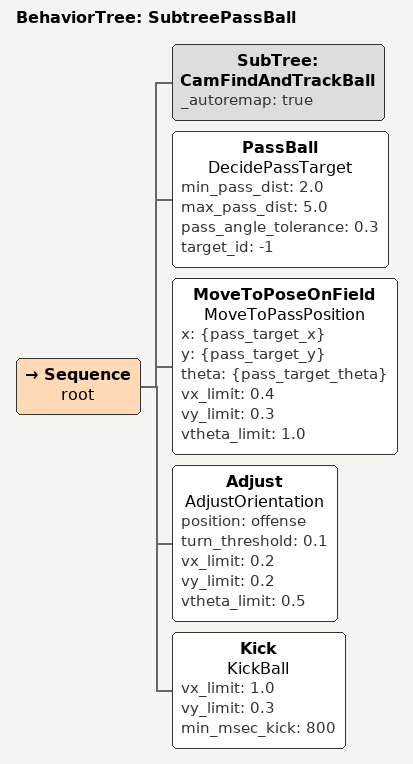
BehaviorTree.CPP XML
<root BTCPP_format="4">
  <BehaviorTree ID="SubtreePassBall">
    <Sequence name="root">
      <!-- 确保能看到球 -->
      <SubTree ID="CamFindAndTrackBall" _autoremap="true"/>

      <!-- 1. 传球决策，输出目标点和目标ID -->
      <PassBall name="DecidePassTarget"
                min_pass_dist="2.0"
                max_pass_dist="5.0"
                pass_angle_tolerance="0.3"
                target_id="-1"/>

      <!-- 2. 移动到球后方 -->
      <MoveToPoseOnField name="MoveToPassPosition"
                         x="{pass_target_x}"
                         y="{pass_target_y}"
                         theta="{pass_target_theta}"
                         vx_limit="0.4"
                         vy_limit="0.3"
                         vtheta_limit="1.0"/>

      <!-- 3. 微调朝向 -->
      <Adjust name="AdjustOrientation"
              position="offense"
              turn_threshold="0.1"
              vx_limit="0.2"
              vy_limit="0.2"
              vtheta_limit="0.5"/>

      <!-- 4. 踢球 -->
      <Kick name="KickBall"
            vx_limit="1.0"
            vy_limit="0.3"
            min_msec_kick="800"/>
    </Sequence>
  </BehaviorTree>
</root>
